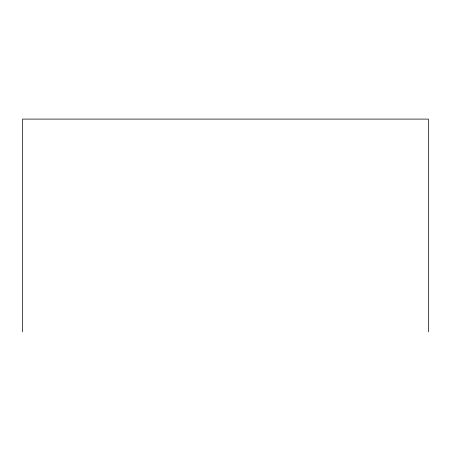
<?xml version="1.0" encoding="UTF-8"?>
<svg xmlns="http://www.w3.org/2000/svg" width="451" height="451" viewBox="0 0 451 451"><rect width="100%" height="100%" fill="white"/><g stroke="black" fill="none" stroke-linecap="round" stroke-linejoin="round"><path stroke-width="0.68" d="M428.45 331.902L428.45 119.098L22.55 119.098L22.55 331.902"/></g></svg>
